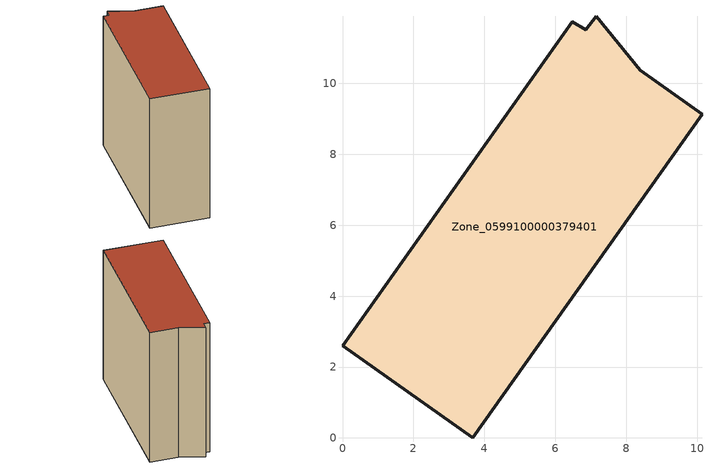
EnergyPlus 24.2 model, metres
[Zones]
Zone_0599100000379401
 floor ground (C_G): 6.86,11.51 7.16,11.9 8.39,10.38 10.14,9.12 3.67,0 0,2.6 6.48,11.74 z3.52
 wall outside (C_F): 3.67,0 10.14,9.12 8.39,10.38 7.16,11.9 6.86,11.51 6.48,11.74 0,2.6 3.67,0 z3.52:14.67
 roof outside (C_R): 7.16,11.9 6.86,11.51 6.48,11.74 0,2.6 3.67,0 10.14,9.12 8.39,10.38 z14.67
[BUILDING]
Pand.0599100000379401: North Axis=0; Terrain=City; Loads Convergence Tolerance Value=0.04; Temperature Convergence Tolerance Value=0.4; Solar Distribution=FullExterior; Maximum Number of Warmup Days=25; Minimum Number of Warmup Days=1
[Site:Location]
Rotterdam.The.Hague.AP_ZH_NLD Design_Conditions: Latitude=51.96; Longitude=4.45; Time Zone=1; Elevation=-4.5
[SITE:GROUNDTEMPERATURE:BUILDINGSURFACE]
18, 18, 18, 18, 18, 18, 18, 18, 18, 18, 18, 18
[MATERIAL] Thermal Absorptance=0.9; Solar Absorptance=0.7; Visible Absorptance=0.7
Name | Roughness | Thickness | Conductivity | Density | Specific Heat
G.TI.1992-2005 | MediumSmooth | 0.15 | 0.06 | 540 | 1210
F.TI.1992-2005 | Rough | 0.3 | 0.12 | 1920 | 840
R.TI.1992-2005 | MediumRough | 0.2 | 0.08 | 1500 | 1000
[CONSTRUCTION]
C_G: G.TI.1992-2005
C_F: F.TI.1992-2005
C_R: R.TI.1992-2005
[ZONE]
Zone_0599100000379401: Type=1; Multiplier=1; Ceiling Height=Autocalculate; Volume=Autocalculate; Floor Area=autocalculate; Part of Total Floor Area=Yes
[ZONEINFILTRATION:DESIGNFLOWRATE]
Infil_Zone_0599100000379401: Zone or ZoneList or Space or SpaceList=Zone_0599100000379401; Schedule=AlwaysOn; Design Flow Rate Calculation Method=Flow/Area; Flow Rate per Floor Area=0.0015; Constant Term Coefficient=1; Temperature Term Coefficient=0; Velocity Term Coefficient=0; Velocity Squared Term Coefficient=0
[HVACTEMPLATE:ZONE:IDEALLOADSAIRSYSTEM]
Zone_0599100000379401: Maximum Heating Supply Air Temperature=50; Minimum Cooling Supply Air Temperature=13; Maximum Heating Supply Air Humidity Ratio=0.0156; Minimum Cooling Supply Air Humidity Ratio=0.0077; Heating Limit=NoLimit; Cooling Limit=NoLimit; Dehumidification Control Type=ConstantSensibleHeatRatio; Cooling Sensible Heat Ratio=0.7; Dehumidification Setpoint=60; Humidification Control Type=None; Humidification Setpoint=30; Outdoor Air Method=None; Outdoor Air Flow Rate per Person=0.00944; Outdoor Air Flow Rate per Zone Floor Area=0; Outdoor Air Flow Rate per Zone=0; Demand Controlled Ventilation Type=None; Outdoor Air Economizer Type=NoEconomizer; Heat Recovery Type=None; Sensible Heat Recovery Effectiveness=0.7; Latent Heat Recovery Effectiveness=0.65
[ZONECONTROL:THERMOSTAT]
ThermostatControl_Zone_0599100000379401: Zone or ZoneList=Zone_0599100000379401; Control Type Schedule=DualSetpointControlType; Control 1=Thermostat_Zone_0599100000379401; Temperature Difference Between Cutout And Setpoint=0
[THERMOSTATSETPOINT:DUALSETPOINT]
Thermostat_Zone_0599100000379401: Heating Setpoint Temperature Schedule=HeatingSetpoint_Zone_0599100000379401; Cooling Setpoint Temperature Schedule=CoolingSetpoint_Zone_0599100000379401
[SCHEDULE:COMPACT]
HeatingSetpoint_Zone_0599100000379401: Through: 12/31, For: AllDays, Until: 24:00, 21
CoolingSetpoint_Zone_0599100000379401: Through: 12/31, For: AllDays, Until: 24:00, 24
DualSetpointControlType: Through: 12/31, For: AllDays, Until: 24:00, 4
AlwaysOn: Through: 12/31, For: AllDays, Until: 24:00, 1
